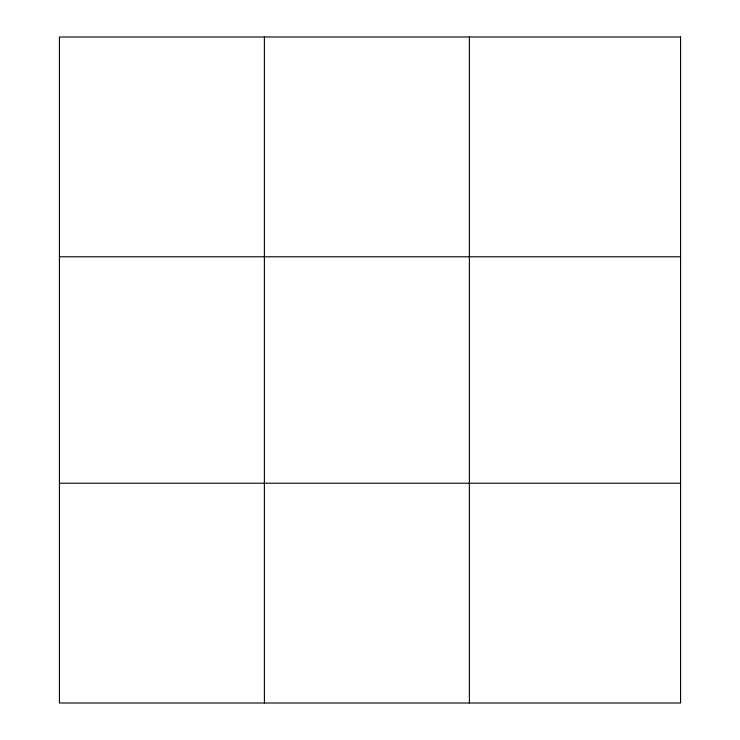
<?xml version="1.0" encoding="UTF-8"?>
<svg xmlns="http://www.w3.org/2000/svg" width="740" height="740" viewBox="0 0 740 740"><rect width="100%" height="100%" fill="white"/><g stroke="black" fill="none" stroke-linecap="round" stroke-linejoin="round"><path stroke-width="1.11" d="M264.402 703L264.402 37M469.382 703L469.382 37M59.431 256.78L680.569 256.78M59.431 483.22L680.569 483.22M680.569 37L680.569 703L59.431 703L59.431 37L680.569 37"/></g></svg>
